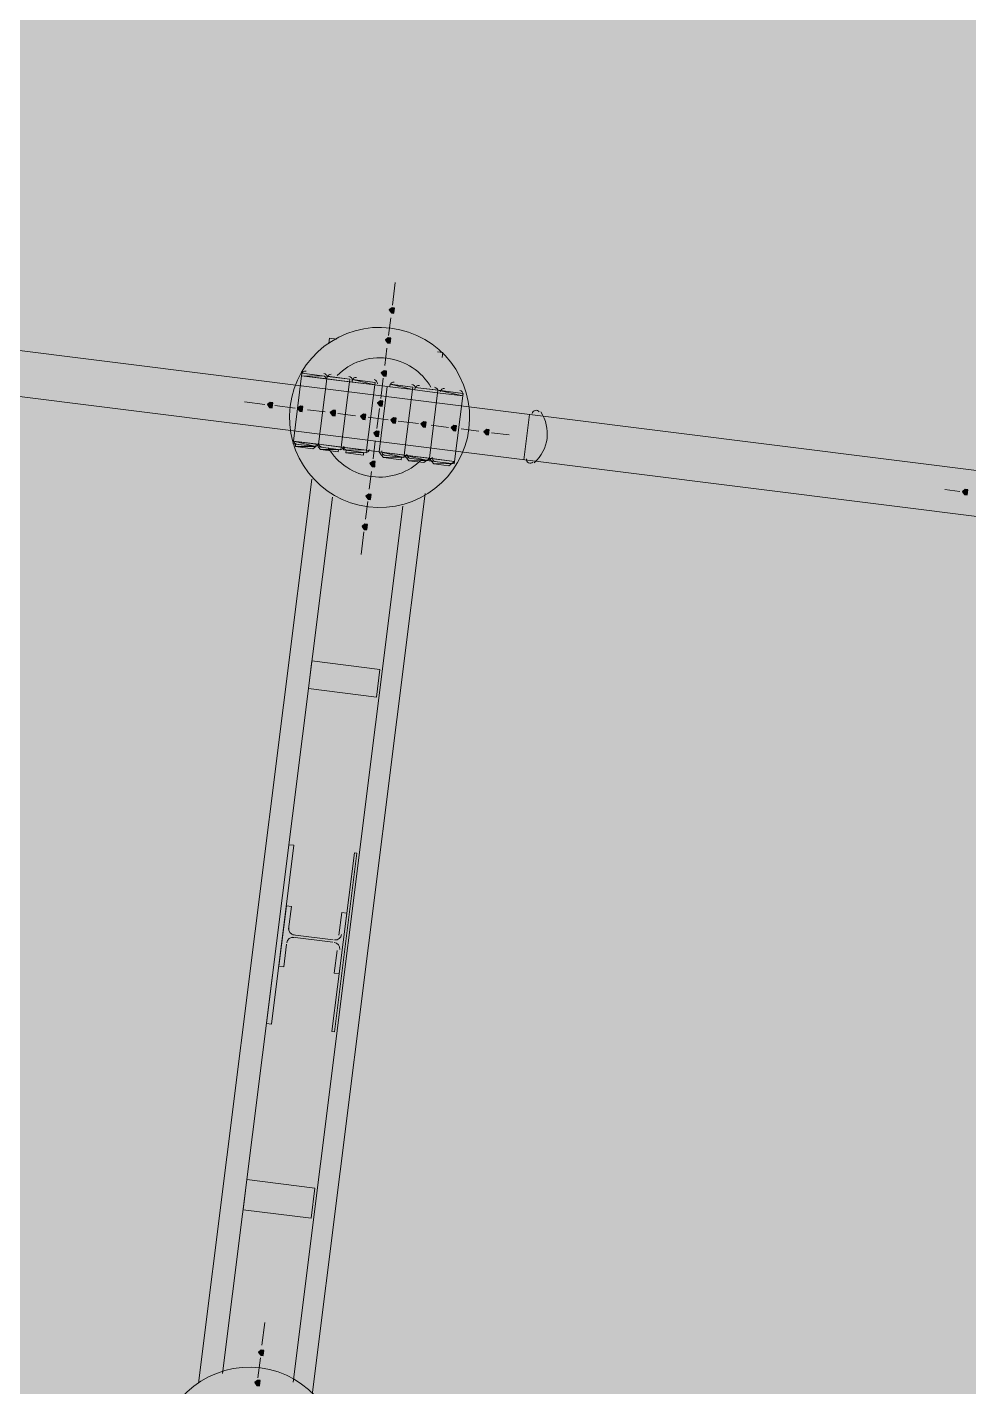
# Model space of a CAD drawing. Header units: metres. Extents: x -4 to 509425, y 7549 to 4732445.
# Drawn here: x 476057.508 to 476060.649, y 4719757.042 to 4719761.578 of the extents above; entities that cross this region are included whole.
import ezdxf

# ---------------------------------------------------------------- set-up
doc = ezdxf.new("R2010")
doc.units = ezdxf.units.M
doc.header["$LTSCALE"] = 0.01
doc.header["$MEASUREMENT"] = 0
doc.layers.get('0').update_dxf_attribs({"lineweight": 0})
doc.layers.add('_SUBESTACIÓN', color=1, linetype='Continuous')
doc.layers.add('SUBESTACION LA VID', color=253, linetype='Continuous')

# ---------------------------------------------------------------- blocks, each defined once
blk = doc.blocks.new('A$Cfff6051d')
at = {"layer": 'SUBESTACION LA VID', "transparency": 33554687}
h = blk.add_hatch(color=256, dxfattribs=at)
h.dxf.hatch_style = 2
h.paths.add_polyline_path([(476058.7323, 4719760.6324), (476058.7333, 4719760.6408), (476058.7249, 4719760.6419), (476058.7154, 4719760.6345), (476058.7228, 4719760.6251), (476058.7312, 4719760.624)])
h = blk.add_hatch(color=256, dxfattribs=at)
h.dxf.hatch_style = 2
h.paths.add_polyline_path([(476058.7196, 4719760.5316), (476058.7207, 4719760.54), (476058.7123, 4719760.5411), (476058.7028, 4719760.5337), (476058.7102, 4719760.5243), (476058.7186, 4719760.5232)])
h = blk.add_hatch(color=256, dxfattribs=at)
h.dxf.hatch_style = 2
h.paths.add_polyline_path([(476058.7059, 4719760.4224), (476058.707, 4719760.4308), (476058.6986, 4719760.4319), (476058.6891, 4719760.4245), (476058.6965, 4719760.4151), (476058.7049, 4719760.414)])
h = blk.add_hatch(color=256, dxfattribs=at)
h.dxf.hatch_style = 2
h.paths.add_polyline_path([(476058.3258, 4719760.3165), (476058.3268, 4719760.3249), (476058.3184, 4719760.3259), (476058.309, 4719760.3186), (476058.3163, 4719760.3091), (476058.3247, 4719760.3081)])
h = blk.add_hatch(color=256, dxfattribs=at)
h.dxf.hatch_style = 2
h.paths.add_polyline_path([(476058.4266, 4719760.3039), (476058.4276, 4719760.3123), (476058.4192, 4719760.3133), (476058.4098, 4719760.306), (476058.4171, 4719760.2965), (476058.4255, 4719760.2955)])
h = blk.add_hatch(color=256, dxfattribs=at)
h.dxf.hatch_style = 2
h.paths.add_polyline_path([(476058.5358, 4719760.2902), (476058.5368, 4719760.2986), (476058.5284, 4719760.2996), (476058.519, 4719760.2923), (476058.5263, 4719760.2828), (476058.5347, 4719760.2818)])
h = blk.add_hatch(color=256, dxfattribs=at)
h.dxf.hatch_style = 2
h.paths.add_polyline_path([(476058.6933, 4719760.3216), (476058.6943, 4719760.33), (476058.6859, 4719760.3311), (476058.6765, 4719760.3237), (476058.6838, 4719760.3143), (476058.6922, 4719760.3132)])
h = blk.add_hatch(color=256, dxfattribs=at)
h.dxf.hatch_style = 2
h.paths.add_polyline_path([(476058.6366, 4719760.2775), (476058.6376, 4719760.2859), (476058.6292, 4719760.287), (476058.6198, 4719760.2796), (476058.6271, 4719760.2702), (476058.6355, 4719760.2691)])
h = blk.add_hatch(color=256, dxfattribs=at)
h.dxf.hatch_style = 2
h.paths.add_polyline_path([(476058.7374, 4719760.2649), (476058.7384, 4719760.2733), (476058.73, 4719760.2743), (476058.7206, 4719760.267), (476058.7279, 4719760.2575), (476058.7363, 4719760.2565)])
h = blk.add_hatch(color=256, dxfattribs=at)
h.dxf.hatch_style = 2
h.paths.add_polyline_path([(476058.8382, 4719760.2522), (476058.8392, 4719760.2606), (476058.8308, 4719760.2617), (476058.8214, 4719760.2544), (476058.8287, 4719760.2449), (476058.8371, 4719760.2438)])
h = blk.add_hatch(color=256, dxfattribs=at)
h.dxf.hatch_style = 2
h.paths.add_polyline_path([(476058.939, 4719760.2396), (476058.94, 4719760.248), (476058.9316, 4719760.2491), (476058.9222, 4719760.2417), (476058.9295, 4719760.2323), (476058.9379, 4719760.2312)])
h = blk.add_hatch(color=256, dxfattribs=at)
h.dxf.hatch_style = 2
h.paths.add_polyline_path([(476058.6807, 4719760.2208), (476058.6817, 4719760.2292), (476058.6733, 4719760.2303), (476058.6638, 4719760.2229), (476058.6712, 4719760.2135), (476058.6796, 4719760.2124)])
h = blk.add_hatch(color=256, dxfattribs=at)
h.dxf.hatch_style = 2
h.paths.add_polyline_path([(476059.0482, 4719760.2259), (476059.0492, 4719760.2343), (476059.0408, 4719760.2354), (476059.0314, 4719760.228), (476059.0387, 4719760.2186), (476059.0471, 4719760.2175)])
h = blk.add_hatch(color=256, dxfattribs=at)
h.dxf.hatch_style = 2
h.paths.add_polyline_path([(476058.668, 4719760.12), (476058.6691, 4719760.1284), (476058.6607, 4719760.1294), (476058.6512, 4719760.1221), (476058.6586, 4719760.1126), (476058.667, 4719760.1116)])
h = blk.add_hatch(color=256, dxfattribs=at)
h.dxf.hatch_style = 2
h.paths.add_polyline_path([(476058.6543, 4719760.0108), (476058.6554, 4719760.0192), (476058.647, 4719760.0202), (476058.6375, 4719760.0129), (476058.6449, 4719760.0034), (476058.6533, 4719760.0024)])
h = blk.add_hatch(color=256, dxfattribs=at)
h.dxf.hatch_style = 2
h.paths.add_polyline_path([(476060.6442, 4719760.0258), (476060.6453, 4719760.0342), (476060.6369, 4719760.0353), (476060.6274, 4719760.0279), (476060.6348, 4719760.0185), (476060.6432, 4719760.0174)])
h = blk.add_hatch(color=256, dxfattribs=at)
h.dxf.hatch_style = 2
h.paths.add_polyline_path([(476058.6417, 4719759.91), (476058.6427, 4719759.9184), (476058.6343, 4719759.9194), (476058.6249, 4719759.9121), (476058.6322, 4719759.9026), (476058.6406, 4719759.9016)])
h = blk.add_hatch(color=256, dxfattribs=at)
h.dxf.hatch_style = 2
h.paths.add_polyline_path([(476058.2963, 4719757.1547), (476058.2973, 4719757.1631), (476058.2889, 4719757.1641), (476058.2794, 4719757.1568), (476058.2868, 4719757.1473), (476058.2952, 4719757.1463)])
h = blk.add_hatch(color=256, dxfattribs=at)
h.dxf.hatch_style = 2
h.paths.add_polyline_path([(476058.2836, 4719757.0539), (476058.2847, 4719757.0623), (476058.2763, 4719757.0633), (476058.2668, 4719757.056), (476058.2742, 4719757.0465), (476058.2826, 4719757.0455)])
at = {"layer": 'SUBESTACION LA VID', "lineweight": 15}
for p, q in [((476073.0778, 4719758.5438), (475977.8264, 4719770.4854)), ((476073.0589, 4719758.3926), (475977.8075, 4719770.3342)), ((476058.7354, 4719760.7259), (476058.726, 4719760.6503)), ((476058.7207, 4719760.6083), (476058.7133, 4719760.5495)), ((476058.7081, 4719760.5075), (476058.7007, 4719760.4487)), ((476058.4234, 4719760.4152), (476058.3961, 4719760.1968)), ((476058.4917, 4719760.4151), (476058.4329, 4719760.4225)), ((476058.5075, 4719760.4046), (476058.4801, 4719760.1862)), ((476058.4801, 4719760.1862), (476058.5075, 4719760.4046)), ((476058.5757, 4719760.4046), (476058.5169, 4719760.412)), ((476058.5831, 4719760.3952), (476058.5557, 4719760.1767)), ((476058.5557, 4719760.1767), (476058.5831, 4719760.3952)), ((476058.6597, 4719760.3941), (476058.6009, 4719760.4014)), ((476058.6397, 4719760.1662), (476058.6671, 4719760.3846)), ((476058.6954, 4719760.4067), (476058.687, 4719760.3395)), ((476058.7269, 4719760.3857), (476058.7857, 4719760.3783)), ((476058.6817, 4719760.1609), (476058.7091, 4719760.3794)), ((476058.7931, 4719760.3688), (476058.7657, 4719760.1504)), ((476058.7657, 4719760.1504), (476058.7931, 4719760.3688)), ((476058.8109, 4719760.3751), (476058.8613, 4719760.3688)), ((476058.8771, 4719760.3583), (476058.8497, 4719760.1399)), ((476058.8497, 4719760.1399), (476058.8771, 4719760.3583)), ((476058.8949, 4719760.3646), (476058.9453, 4719760.3583)), ((476058.9611, 4719760.3478), (476058.9337, 4719760.1294)), ((476058.3006, 4719760.3196), (476058.2333, 4719760.3281)), ((476058.4014, 4719760.307), (476058.3342, 4719760.3154)), ((476058.5022, 4719760.2944), (476058.4434, 4719760.3017)), ((476058.6828, 4719760.3059), (476058.6744, 4719760.2387)), ((476058.603, 4719760.2817), (476058.5442, 4719760.2891)), ((476058.7122, 4719760.268), (476058.645, 4719760.2765)), ((476058.813, 4719760.2554), (476058.7458, 4719760.2638)), ((476058.9138, 4719760.2428), (476058.855, 4719760.2501)), ((476059.1647, 4719760.1345), (476059.1837, 4719760.2857)), ((476059.0146, 4719760.2301), (476058.9558, 4719760.2375)), ((476059.1154, 4719760.2175), (476059.0566, 4719760.2249)), ((476058.4024, 4719760.1789), (476058.4612, 4719760.1715)), ((476058.4864, 4719760.1684), (476058.5452, 4719760.161)), ((476058.5704, 4719760.1578), (476058.6292, 4719760.1505)), ((476058.6691, 4719760.1967), (476058.6617, 4719760.1378)), ((476058.7552, 4719760.1347), (476058.6964, 4719760.142)), ((476058.8308, 4719760.1252), (476058.7804, 4719760.1315)), ((476058.9148, 4719760.1147), (476058.8644, 4719760.121)), ((476058.4569, 4719760.0697), (476058.0788, 4719757.0539)), ((476058.6564, 4719760.0958), (476058.6491, 4719760.037)), ((476058.8349, 4719760.0223), (476058.4569, 4719757.0066)), ((476060.619, 4719760.029), (476060.5686, 4719760.0353)), ((476058.1597, 4719757.0865), (476058.5262, 4719760.0098)), ((476058.3949, 4719757.057), (476058.7614, 4719759.9803)), ((476058.6438, 4719759.995), (476058.6364, 4719759.9362)), ((476058.6312, 4719759.8942), (476058.6217, 4719759.8186)), ((476058.3934, 4719758.5418), (476058.5278, 4719758.525)), ((476058.5288, 4719758.5334), (476058.3944, 4719758.5502)), ((476058.3005, 4719757.2565), (476058.291, 4719757.1809)), ((476058.2857, 4719757.1389), (476058.2773, 4719757.0717))]:
    blk.add_line(p, q, dxfattribs=at)
at = {"layer": 'SUBESTACION LA VID', "lineweight": 0}
for p, q in [((476058.4245, 4719760.4236), (476058.5001, 4719760.4141)), ((476058.4245, 4719760.4236), (476058.5001, 4719760.4141)), ((476058.4245, 4719760.4236), (476058.5001, 4719760.4141)), ((476058.4245, 4719760.4236), (476058.5001, 4719760.4141)), ((476058.4245, 4719760.4236), (476058.5001, 4719760.4141)), ((476058.4329, 4719760.4225), (476058.5001, 4719760.4141)), ((476058.4329, 4719760.4225), (476058.5001, 4719760.4141)), ((476058.4329, 4719760.4225), (476058.4917, 4719760.4151)), ((476058.5075, 4719760.4046), (476058.5831, 4719760.3952)), ((476058.5085, 4719760.413), (476058.5841, 4719760.4036)), ((476058.5085, 4719760.413), (476058.5841, 4719760.4036)), ((476058.5085, 4719760.413), (476058.5841, 4719760.4036)), ((476058.5085, 4719760.413), (476058.5841, 4719760.4036)), ((476058.5169, 4719760.412), (476058.5841, 4719760.4036)), ((476058.5169, 4719760.412), (476058.5757, 4719760.4046)), ((476058.5169, 4719760.412), (476058.5757, 4719760.4046)), ((476058.5831, 4719760.3952), (476058.6671, 4719760.3846)), ((476058.5915, 4719760.3941), (476058.6671, 4719760.3846)), ((476058.5915, 4719760.3941), (476058.6671, 4719760.3846)), ((476058.5925, 4719760.4025), (476058.6671, 4719760.3846)), ((476058.5925, 4719760.4025), (476058.6681, 4719760.393)), ((476058.5925, 4719760.4025), (476058.6681, 4719760.393)), ((476058.5925, 4719760.4025), (476058.6681, 4719760.393)), ((476058.5925, 4719760.4025), (476058.6681, 4719760.393)), ((476058.5925, 4719760.4025), (476058.6597, 4719760.3941)), ((476058.5925, 4719760.4025), (476058.6597, 4719760.3941)), ((476058.6009, 4719760.4014), (476058.6597, 4719760.3941)), ((476058.6009, 4719760.4014), (476058.6597, 4719760.3941)), ((476058.7185, 4719760.3867), (476058.7931, 4719760.3688)), ((476058.7185, 4719760.3867), (476058.7941, 4719760.3772)), ((476058.7185, 4719760.3867), (476058.7941, 4719760.3772)), ((476058.7185, 4719760.3867), (476058.7941, 4719760.3772)), ((476058.7185, 4719760.3867), (476058.7857, 4719760.3783)), ((476058.7185, 4719760.3867), (476058.7857, 4719760.3783)), ((476058.7269, 4719760.3857), (476058.7857, 4719760.3783)), ((476058.7269, 4719760.3857), (476058.7857, 4719760.3783)), ((476058.7175, 4719760.3783), (476058.7931, 4719760.3688)), ((476058.7931, 4719760.3688), (476058.8771, 4719760.3583)), ((476058.8015, 4719760.3678), (476058.8771, 4719760.3583)), ((476058.8025, 4719760.3762), (476058.8781, 4719760.3667)), ((476058.8025, 4719760.3762), (476058.8781, 4719760.3667)), ((476058.8025, 4719760.3762), (476058.8781, 4719760.3667)), ((476058.8025, 4719760.3762), (476058.8697, 4719760.3677)), ((476058.8025, 4719760.3762), (476058.8697, 4719760.3677)), ((476058.8025, 4719760.3762), (476058.8697, 4719760.3677)), ((476058.8109, 4719760.3751), (476058.8697, 4719760.3677)), ((476058.8109, 4719760.3751), (476058.8697, 4719760.3677)), ((476058.8771, 4719760.3583), (476058.9611, 4719760.3478)), ((476058.8771, 4719760.3583), (476058.9611, 4719760.3478)), ((476058.8865, 4719760.3656), (476058.9621, 4719760.3562)), ((476058.8865, 4719760.3656), (476058.9621, 4719760.3562)), ((476058.8865, 4719760.3656), (476058.9537, 4719760.3572)), ((476058.8865, 4719760.3656), (476058.9537, 4719760.3572)), ((476058.8949, 4719760.3646), (476058.9537, 4719760.3572)), ((476058.8949, 4719760.3646), (476058.9537, 4719760.3572)), ((476058.4706, 4719760.1789), (476058.395, 4719760.1883)), ((476058.4706, 4719760.1789), (476058.395, 4719760.1883)), ((476058.4717, 4719760.1873), (476058.3961, 4719760.1968)), ((476058.4706, 4719760.1789), (476058.4024, 4719760.1789)), ((476058.4706, 4719760.1789), (476058.4034, 4719760.1873)), ((476058.5462, 4719760.1694), (476058.479, 4719760.1778)), ((476058.5546, 4719760.1683), (476058.479, 4719760.1778)), ((476058.5546, 4719760.1683), (476058.479, 4719760.1778)), ((476058.5546, 4719760.1683), (476058.479, 4719760.1778)), ((476058.5546, 4719760.1683), (476058.479, 4719760.1778)), ((476058.5546, 4719760.1683), (476058.479, 4719760.1778)), ((476058.5546, 4719760.1683), (476058.479, 4719760.1778)), ((476058.5557, 4719760.1767), (476058.4801, 4719760.1862)), ((476058.5557, 4719760.1767), (476058.4801, 4719760.1862)), ((476058.5557, 4719760.1767), (476058.4801, 4719760.1862)), ((476058.5462, 4719760.1694), (476058.4864, 4719760.1684)), ((476058.5452, 4719760.161), (476058.4864, 4719760.1684)), ((476058.6302, 4719760.1589), (476058.563, 4719760.1673)), ((476058.6386, 4719760.1578), (476058.563, 4719760.1673)), ((476058.6386, 4719760.1578), (476058.563, 4719760.1673)), ((476058.6386, 4719760.1578), (476058.563, 4719760.1673)), ((476058.6386, 4719760.1578), (476058.563, 4719760.1673)), ((476058.6386, 4719760.1578), (476058.563, 4719760.1673)), ((476058.6386, 4719760.1578), (476058.563, 4719760.1673)), ((476058.6397, 4719760.1662), (476058.563, 4719760.1673)), ((476058.7646, 4719760.142), (476058.6901, 4719760.1599)), ((476058.7646, 4719760.142), (476058.689, 4719760.1515)), ((476058.7646, 4719760.142), (476058.689, 4719760.1515)), ((476058.7552, 4719760.1347), (476058.6964, 4719760.142)), ((476058.8486, 4719760.1315), (476058.7657, 4719760.1504)), ((476058.8402, 4719760.1325), (476058.773, 4719760.141)), ((476058.8402, 4719760.1325), (476058.773, 4719760.141)), ((476058.8486, 4719760.1315), (476058.773, 4719760.141)), ((476058.8486, 4719760.1315), (476058.773, 4719760.141)), ((476058.8486, 4719760.1315), (476058.773, 4719760.141)), ((476058.8402, 4719760.1325), (476058.7804, 4719760.1315)), ((476058.9326, 4719760.1209), (476058.8486, 4719760.1315)), ((476058.9337, 4719760.1294), (476058.8497, 4719760.1399)), ((476058.9242, 4719760.122), (476058.857, 4719760.1304)), ((476058.9242, 4719760.122), (476058.857, 4719760.1304)), ((476058.9242, 4719760.122), (476058.857, 4719760.1304)), ((476058.9242, 4719760.122), (476058.857, 4719760.1304)), ((476058.9326, 4719760.1209), (476058.857, 4719760.1304)), ((476058.9326, 4719760.1209), (476058.857, 4719760.1304)), ((476058.9326, 4719760.1209), (476058.857, 4719760.1304)), ((476058.9242, 4719760.122), (476058.8644, 4719760.121))]:
    blk.add_line(p, q, dxfattribs=at)
at = {"layer": 'SUBESTACION LA VID', "lineweight": 15}
for points in [[(476073.0589, 4719758.3926), (476073.0778, 4719758.5438), (475977.8264, 4719770.4854), (475977.8075, 4719770.3342), (476073.0589, 4719758.3926)], [(476058.5411, 4719760.5369), (476058.5159, 4719760.5401), (476058.5138, 4719760.5233)], [(476058.8771, 4719760.4948), (476058.8939, 4719760.4927), (476058.8918, 4719760.4759)], [(476058.5337, 4719760.4099), (476058.5169, 4719760.412), (476058.5085, 4719760.413), (476058.5075, 4719760.4046), (476058.5001, 4719760.4141), (476058.4917, 4719760.4151), (476058.4329, 4719760.4225), (476058.4245, 4719760.4236), (476058.4234, 4719760.4152), (476058.3961, 4719760.1968), (476058.395, 4719760.1883), (476058.4034, 4719760.1873), (476058.4024, 4719760.1789), (476058.4612, 4719760.1715), (476058.4706, 4719760.1789), (476058.4717, 4719760.1873), (476058.4801, 4719760.1862), (476058.479, 4719760.1778), (476058.4864, 4719760.1684), (476058.5452, 4719760.161), (476058.5462, 4719760.1694), (476058.5546, 4719760.1683), (476058.5557, 4719760.1767), (476058.5641, 4719760.1757), (476058.563, 4719760.1673), (476058.5714, 4719760.1662), (476058.5704, 4719760.1578), (476058.6292, 4719760.1505), (476058.6302, 4719760.1589), (476058.6386, 4719760.1578), (476058.6397, 4719760.1662), (476058.6817, 4719760.1609), (476058.689, 4719760.1515), (476058.6964, 4719760.142), (476058.7552, 4719760.1347), (476058.7562, 4719760.1431), (476058.7646, 4719760.142), (476058.7657, 4719760.1504), (476058.773, 4719760.141), (476058.7804, 4719760.1315), (476058.8308, 4719760.1252), (476058.8402, 4719760.1325), (476058.8486, 4719760.1315), (476058.8497, 4719760.1399), (476058.857, 4719760.1304), (476058.8644, 4719760.121), (476058.9148, 4719760.1147), (476058.9242, 4719760.122), (476058.9326, 4719760.1209), (476058.9337, 4719760.1294), (476058.9611, 4719760.3478), (476058.9621, 4719760.3562), (476058.9537, 4719760.3572), (476058.9453, 4719760.3583), (476058.8949, 4719760.3646), (476058.8865, 4719760.3656), (476058.8781, 4719760.3667), (476058.8771, 4719760.3583), (476058.8781, 4719760.3667), (476058.8697, 4719760.3677), (476058.8613, 4719760.3688), (476058.8109, 4719760.3751), (476058.8025, 4719760.3762), (476058.8015, 4719760.3678), (476058.7931, 4719760.3688), (476058.7941, 4719760.3772), (476058.7857, 4719760.3783), (476058.7269, 4719760.3857), (476058.7185, 4719760.3867), (476058.7175, 4719760.3783), (476058.7091, 4719760.3794), (476058.6671, 4719760.3846), (476058.6681, 4719760.393), (476058.6597, 4719760.3941), (476058.6009, 4719760.4014), (476058.5925, 4719760.4025), (476058.5915, 4719760.3941), (476058.5831, 4719760.3952), (476058.5841, 4719760.4036), (476058.5757, 4719760.4046), (476058.5337, 4719760.4099)], [(476058.4462, 4719759.3714), (476058.4578, 4719759.4638), (476058.6846, 4719759.4353), (476058.673, 4719759.3429), (476058.4462, 4719759.3714)], [(476058.3229, 4719758.252), (476058.3977, 4719758.8484), (476058.3809, 4719758.8505), (476058.3061, 4719758.2541), (476058.3229, 4719758.252)], [(476058.5245, 4719758.2267), (476058.5993, 4719758.8232), (476058.6077, 4719758.8221), (476058.5329, 4719758.2257), (476058.5245, 4719758.2267)], [(476058.3724, 4719758.6468), (476058.3471, 4719758.4452), (476058.3639, 4719758.4431), (476058.3734, 4719758.5187)], [(476058.3797, 4719758.5691), (476058.3892, 4719758.6447), (476058.3724, 4719758.6468)], [(476058.5414, 4719758.4977), (476058.5319, 4719758.4221), (476058.5487, 4719758.4199), (476058.574, 4719758.6216), (476058.5572, 4719758.6237), (476058.5477, 4719758.5481)], [(476058.2282, 4719757.6325), (476058.2408, 4719757.7333), (476058.4676, 4719757.7049), (476058.455, 4719757.6041), (476058.2282, 4719757.6325)]]:
    blk.add_lwpolyline(points, dxfattribs=at)
at = {"layer": 'SUBESTACION LA VID'}
for points in [[(476058.7323, 4719760.6324), (476058.7333, 4719760.6408), (476058.7249, 4719760.6419), (476058.7154, 4719760.6345), (476058.7228, 4719760.6251), (476058.7312, 4719760.624)], [(476058.7196, 4719760.5316), (476058.7207, 4719760.54), (476058.7123, 4719760.5411), (476058.7028, 4719760.5337), (476058.7102, 4719760.5243), (476058.7186, 4719760.5232)], [(476058.7059, 4719760.4224), (476058.707, 4719760.4308), (476058.6986, 4719760.4319), (476058.6891, 4719760.4245), (476058.6965, 4719760.4151), (476058.7049, 4719760.414)], [(476058.3258, 4719760.3165), (476058.3268, 4719760.3249), (476058.3184, 4719760.3259), (476058.309, 4719760.3186), (476058.3163, 4719760.3091), (476058.3247, 4719760.3081)], [(476058.4266, 4719760.3039), (476058.4276, 4719760.3123), (476058.4192, 4719760.3133), (476058.4098, 4719760.306), (476058.4171, 4719760.2965), (476058.4255, 4719760.2955)], [(476058.5358, 4719760.2902), (476058.5368, 4719760.2986), (476058.5284, 4719760.2996), (476058.519, 4719760.2923), (476058.5263, 4719760.2828), (476058.5347, 4719760.2818)], [(476058.6933, 4719760.3216), (476058.6943, 4719760.33), (476058.6859, 4719760.3311), (476058.6765, 4719760.3237), (476058.6838, 4719760.3143), (476058.6922, 4719760.3132)], [(476058.6366, 4719760.2775), (476058.6376, 4719760.2859), (476058.6292, 4719760.287), (476058.6198, 4719760.2796), (476058.6271, 4719760.2702), (476058.6355, 4719760.2691)], [(476058.7374, 4719760.2649), (476058.7384, 4719760.2733), (476058.73, 4719760.2743), (476058.7206, 4719760.267), (476058.7279, 4719760.2575), (476058.7363, 4719760.2565)], [(476058.8382, 4719760.2522), (476058.8392, 4719760.2606), (476058.8308, 4719760.2617), (476058.8214, 4719760.2544), (476058.8287, 4719760.2449), (476058.8371, 4719760.2438)], [(476058.939, 4719760.2396), (476058.94, 4719760.248), (476058.9316, 4719760.2491), (476058.9222, 4719760.2417), (476058.9295, 4719760.2323), (476058.9379, 4719760.2312)], [(476058.6807, 4719760.2208), (476058.6817, 4719760.2292), (476058.6733, 4719760.2303), (476058.6638, 4719760.2229), (476058.6712, 4719760.2135), (476058.6796, 4719760.2124)], [(476059.0482, 4719760.2259), (476059.0492, 4719760.2343), (476059.0408, 4719760.2354), (476059.0314, 4719760.228), (476059.0387, 4719760.2186), (476059.0471, 4719760.2175)], [(476058.668, 4719760.12), (476058.6691, 4719760.1284), (476058.6607, 4719760.1294), (476058.6512, 4719760.1221), (476058.6586, 4719760.1126), (476058.667, 4719760.1116)], [(476058.6543, 4719760.0108), (476058.6554, 4719760.0192), (476058.647, 4719760.0202), (476058.6375, 4719760.0129), (476058.6449, 4719760.0034), (476058.6533, 4719760.0024)], [(476060.6442, 4719760.0258), (476060.6453, 4719760.0342), (476060.6369, 4719760.0353), (476060.6274, 4719760.0279), (476060.6348, 4719760.0185), (476060.6432, 4719760.0174)], [(476058.6417, 4719759.91), (476058.6427, 4719759.9184), (476058.6343, 4719759.9194), (476058.6249, 4719759.9121), (476058.6322, 4719759.9026), (476058.6406, 4719759.9016)], [(476058.2963, 4719757.1547), (476058.2973, 4719757.1631), (476058.2889, 4719757.1641), (476058.2794, 4719757.1568), (476058.2868, 4719757.1473), (476058.2952, 4719757.1463)], [(476058.2836, 4719757.0539), (476058.2847, 4719757.0623), (476058.2763, 4719757.0633), (476058.2668, 4719757.056), (476058.2742, 4719757.0465), (476058.2826, 4719757.0455)]]:
    blk.add_lwpolyline(points, close=True, dxfattribs=at)
at = {"layer": 'SUBESTACION LA VID', "lineweight": 0}
for points in [[(476058.7323, 4719760.6324), (476058.7333, 4719760.6408), (476058.7249, 4719760.6419), (476058.7154, 4719760.6345), (476058.7228, 4719760.6251), (476058.7312, 4719760.624)], [(476058.7196, 4719760.5316), (476058.7207, 4719760.54), (476058.7123, 4719760.5411), (476058.7028, 4719760.5337), (476058.7102, 4719760.5243), (476058.7186, 4719760.5232)], [(476058.7059, 4719760.4224), (476058.707, 4719760.4308), (476058.6986, 4719760.4319), (476058.6891, 4719760.4245), (476058.6965, 4719760.4151), (476058.7049, 4719760.414)], [(476058.3258, 4719760.3165), (476058.3268, 4719760.3249), (476058.3184, 4719760.3259), (476058.309, 4719760.3186), (476058.3163, 4719760.3091), (476058.3247, 4719760.3081)], [(476058.4266, 4719760.3039), (476058.4276, 4719760.3123), (476058.4192, 4719760.3133), (476058.4098, 4719760.306), (476058.4171, 4719760.2965), (476058.4255, 4719760.2955)], [(476058.5358, 4719760.2902), (476058.5368, 4719760.2986), (476058.5284, 4719760.2996), (476058.519, 4719760.2923), (476058.5263, 4719760.2828), (476058.5347, 4719760.2818)], [(476058.6933, 4719760.3216), (476058.6943, 4719760.33), (476058.6859, 4719760.3311), (476058.6765, 4719760.3237), (476058.6838, 4719760.3143), (476058.6922, 4719760.3132)], [(476058.6366, 4719760.2775), (476058.6376, 4719760.2859), (476058.6292, 4719760.287), (476058.6198, 4719760.2796), (476058.6271, 4719760.2702), (476058.6355, 4719760.2691)], [(476058.7374, 4719760.2649), (476058.7384, 4719760.2733), (476058.73, 4719760.2743), (476058.7206, 4719760.267), (476058.7279, 4719760.2575), (476058.7363, 4719760.2565)], [(476058.8382, 4719760.2522), (476058.8392, 4719760.2606), (476058.8308, 4719760.2617), (476058.8214, 4719760.2544), (476058.8287, 4719760.2449), (476058.8371, 4719760.2438)], [(476058.939, 4719760.2396), (476058.94, 4719760.248), (476058.9316, 4719760.2491), (476058.9222, 4719760.2417), (476058.9295, 4719760.2323), (476058.9379, 4719760.2312)], [(476058.6807, 4719760.2208), (476058.6817, 4719760.2292), (476058.6733, 4719760.2303), (476058.6638, 4719760.2229), (476058.6712, 4719760.2135), (476058.6796, 4719760.2124)], [(476059.0482, 4719760.2259), (476059.0492, 4719760.2343), (476059.0408, 4719760.2354), (476059.0314, 4719760.228), (476059.0387, 4719760.2186), (476059.0471, 4719760.2175)], [(476058.668, 4719760.12), (476058.6691, 4719760.1284), (476058.6607, 4719760.1294), (476058.6512, 4719760.1221), (476058.6586, 4719760.1126), (476058.667, 4719760.1116)], [(476058.6543, 4719760.0108), (476058.6554, 4719760.0192), (476058.647, 4719760.0202), (476058.6375, 4719760.0129), (476058.6449, 4719760.0034), (476058.6533, 4719760.0024)], [(476060.6442, 4719760.0258), (476060.6453, 4719760.0342), (476060.6369, 4719760.0353), (476060.6274, 4719760.0279), (476060.6348, 4719760.0185), (476060.6432, 4719760.0174)], [(476058.6417, 4719759.91), (476058.6427, 4719759.9184), (476058.6343, 4719759.9194), (476058.6249, 4719759.9121), (476058.6322, 4719759.9026), (476058.6406, 4719759.9016)], [(476058.2963, 4719757.1547), (476058.2973, 4719757.1631), (476058.2889, 4719757.1641), (476058.2794, 4719757.1568), (476058.2868, 4719757.1473), (476058.2952, 4719757.1463)], [(476058.2836, 4719757.0539), (476058.2847, 4719757.0623), (476058.2763, 4719757.0633), (476058.2668, 4719757.056), (476058.2742, 4719757.0465), (476058.2826, 4719757.0455)]]:
    blk.add_lwpolyline(points, close=True, dxfattribs=at)
for points in [[(476058.6671, 4719760.3846), (476058.4234, 4719760.4152), (476058.5831, 4719760.3952)], [(476058.5831, 4719760.3952), (476058.5075, 4719760.4046), (476058.4234, 4719760.4152)], [(476058.4234, 4719760.4152), (476058.5075, 4719760.4046), (476058.5831, 4719760.3952), (476058.5075, 4719760.4046)], [(476058.4991, 4719760.4057), (476058.4234, 4719760.4152), (476058.5001, 4719760.4141)], [(476058.5169, 4719760.412), (476058.5757, 4719760.4046), (476058.5169, 4719760.412)], [(476058.8771, 4719760.3583), (476058.7931, 4719760.3688), (476058.7091, 4719760.3794), (476058.7931, 4719760.3688)], [(476058.7091, 4719760.3794), (476058.7931, 4719760.3688), (476058.8771, 4719760.3583)], [(476058.8771, 4719760.3583), (476058.9611, 4719760.3478), (476058.8781, 4719760.3667)], [(476058.8865, 4719760.3656), (476058.9537, 4719760.3572), (476058.8865, 4719760.3656)], [(476058.395, 4719760.1883), (476058.4706, 4719760.1789), (476058.3961, 4719760.1968)], [(476058.4706, 4719760.1789), (476058.395, 4719760.1883), (476058.4706, 4719760.1789)], [(476058.3961, 4719760.1968), (476058.4801, 4719760.1862), (476058.6397, 4719760.1662)], [(476058.4612, 4719760.1715), (476058.4024, 4719760.1789), (476058.4612, 4719760.1715)], [(476058.5641, 4719760.1757), (476058.6397, 4719760.1662), (476058.5557, 4719760.1767)], [(476058.5704, 4719760.1578), (476058.6302, 4719760.1589), (476058.5714, 4719760.1662)], [(476058.6817, 4719760.1609), (476058.7657, 4719760.1504), (476058.8497, 4719760.1399)], [(476058.9337, 4719760.1294), (476058.6817, 4719760.1609), (476058.7657, 4719760.1504)], [(476058.6964, 4719760.142), (476058.7562, 4719760.1431), (476058.689, 4719760.1515)], [(476058.7646, 4719760.142), (476058.689, 4719760.1515), (476058.7646, 4719760.142)], [(476058.8497, 4719760.1399), (476058.7657, 4719760.1504), (476058.8497, 4719760.1399), (476058.9337, 4719760.1294)], [(476058.7657, 4719760.1504), (476058.9337, 4719760.1294), (476058.8497, 4719760.1399)], [(476058.8402, 4719760.1325), (476058.773, 4719760.141), (476058.8486, 4719760.1315)]]:
    blk.add_lwpolyline(points, dxfattribs=at)
at = {"layer": 'SUBESTACION LA VID'}
for points in [[(475976.8769, 4719766.927), (475976.8769, 4719766.927), (475976.8959, 4719767.0782), (475976.8959, 4719767.0782), (475976.8959, 4719767.0782), (476072.6239, 4719754.9233), (476072.6239, 4719754.9233), (476072.6239, 4719754.9233), (475976.8769, 4719766.927), (475976.8769, 4719766.927)], [(475976.8959, 4719767.0782), (475976.8959, 4719767.0782), (476072.6239, 4719754.9233), (476072.6239, 4719754.9233), (476072.6239, 4719754.9233), (476072.6429, 4719755.0745), (476072.6429, 4719755.0745), (476072.6429, 4719755.0745), (475976.8959, 4719767.0782), (475976.8959, 4719767.0782)]]:
    blk.add_open_spline(points, degree=3, knots=[0, 0, 0, 0, 1, 1, 1, 2, 2, 2, 3, 3, 3, 3], dxfattribs=at)
at = {"layer": 'SUBESTACION LA VID', "lineweight": 0}
for points in [[(475976.8769, 4719766.927), (475976.8769, 4719766.927), (475976.8959, 4719767.0782), (475976.8959, 4719767.0782), (475976.8959, 4719767.0782), (476072.6239, 4719754.9233), (476072.6239, 4719754.9233), (476072.6239, 4719754.9233), (475976.8769, 4719766.927), (475976.8769, 4719766.927)], [(475976.8959, 4719767.0782), (475976.8959, 4719767.0782), (476072.6239, 4719754.9233), (476072.6239, 4719754.9233), (476072.6239, 4719754.9233), (476072.6429, 4719755.0745), (476072.6429, 4719755.0745), (476072.6429, 4719755.0745), (475976.8959, 4719767.0782), (475976.8959, 4719767.0782)]]:
    blk.add_open_spline(points, degree=3, knots=[0, 0, 0, 0, 1, 1, 1, 2, 2, 2, 3, 3, 3, 3], dxfattribs=at)
at = {"layer": 'SUBESTACION LA VID', "lineweight": 15}
for points, knots in [([(476058.3851, 4719760.3133), (476058.3644, 4719760.1486), (476058.4812, 4719759.9984), (476058.6459, 4719759.9777), (476058.8106, 4719759.9571), (476058.9609, 4719760.0738), (476058.9815, 4719760.2385), (476059.0022, 4719760.4032), (476058.8854, 4719760.5535), (476058.7207, 4719760.5741), (476058.556, 4719760.5948), (476058.4057, 4719760.478), (476058.3851, 4719760.3133)], [0, 0, 0, 0, 1, 1, 1, 2, 2, 2, 3, 3, 3, 4, 4, 4, 4]), ([(476058.8547, 4719760.377), (476058.8233, 4719760.4301), (476058.7692, 4719760.4657), (476058.708, 4719760.4733), (476058.6469, 4719760.481), (476058.5856, 4719760.4599), (476058.5422, 4719760.4162)], [0, 0, 0, 0, 1, 1, 1, 2, 2, 2, 2]), ([(476059.2158, 4719760.2943), (476059.2128, 4719760.2987), (476059.2074, 4719760.3009), (476059.2023, 4719760.2996), (476059.1971, 4719760.2984), (476059.1933, 4719760.2941), (476059.1926, 4719760.2889)], [0, 0, 0, 0, 1, 1, 1, 2, 2, 2, 2]), ([(476058.5123, 4719760.1743), (476058.5437, 4719760.1215), (476058.5976, 4719760.0862), (476058.6585, 4719760.0785), (476058.7195, 4719760.0709), (476058.7805, 4719760.0918), (476058.8239, 4719760.1352)], [0, 0, 0, 0, 1, 1, 1, 2, 2, 2, 2]), ([(476059.1736, 4719760.1377), (476059.173, 4719760.1324), (476059.1757, 4719760.1273), (476059.1804, 4719760.1248), (476059.1851, 4719760.1224), (476059.1908, 4719760.1231), (476059.1947, 4719760.1266)], [0, 0, 0, 0, 1, 1, 1, 2, 2, 2, 2]), ([(476057.9501, 4719756.844), (476057.9295, 4719756.6793), (476058.0463, 4719756.529), (476058.211, 4719756.5084), (476058.3757, 4719756.4877), (476058.5259, 4719756.6045), (476058.5466, 4719756.7692), (476058.5672, 4719756.9339), (476058.4504, 4719757.0842), (476058.2857, 4719757.1048), (476058.121, 4719757.1255), (476057.9708, 4719757.0087), (476057.9501, 4719756.844)], [0, 0, 0, 0, 1, 1, 1, 2, 2, 2, 3, 3, 3, 4, 4, 4, 4])]:
    blk.add_open_spline(points, degree=3, knots=knots, dxfattribs=at)
for points in [[(476058.4382, 4719760.4304), (476058.4312, 4719760.4313), (476058.4248, 4719760.4263), (476058.424, 4719760.4194)], [(476058.508, 4719760.4088), (476058.5089, 4719760.4158), (476058.5039, 4719760.4221), (476058.497, 4719760.423)], [(476058.5222, 4719760.4199), (476058.5152, 4719760.4207), (476058.5089, 4719760.4158), (476058.508, 4719760.4088)], [(476058.592, 4719760.3983), (476058.5929, 4719760.4053), (476058.5879, 4719760.4116), (476058.581, 4719760.4125)], [(476058.6062, 4719760.4093), (476058.5992, 4719760.4102), (476058.5929, 4719760.4053), (476058.592, 4719760.3983)], [(476058.676, 4719760.3878), (476058.6769, 4719760.3947), (476058.6719, 4719760.4011), (476058.665, 4719760.402)], [(476058.7322, 4719760.3935), (476058.7252, 4719760.3944), (476058.7189, 4719760.3895), (476058.718, 4719760.3825)], [(476058.802, 4719760.372), (476058.8029, 4719760.3789), (476058.7979, 4719760.3853), (476058.791, 4719760.3862)], [(476058.8162, 4719760.383), (476058.8092, 4719760.3839), (476058.8029, 4719760.3789), (476058.802, 4719760.372)], [(476058.8776, 4719760.3625), (476058.8785, 4719760.3694), (476058.8735, 4719760.3758), (476058.8666, 4719760.3767)], [(476058.9002, 4719760.3725), (476058.8932, 4719760.3733), (476058.8869, 4719760.3684), (476058.886, 4719760.3614)], [(476058.9616, 4719760.352), (476058.9625, 4719760.3589), (476058.9575, 4719760.3653), (476058.9506, 4719760.3661)], [(476059.1996, 4719760.1248), (476059.2479, 4719760.1683), (476059.257, 4719760.2408), (476059.2209, 4719760.295)], [(476058.3966, 4719760.201), (476058.3957, 4719760.194), (476058.4007, 4719760.1876), (476058.4076, 4719760.1868)], [(476058.4664, 4719760.1794), (476058.4734, 4719760.1785), (476058.4797, 4719760.1835), (476058.4806, 4719760.1904)], [(476058.4806, 4719760.1904), (476058.4797, 4719760.1835), (476058.4847, 4719760.1771), (476058.4916, 4719760.1762)], [(476058.5504, 4719760.1689), (476058.5574, 4719760.168), (476058.5637, 4719760.1729), (476058.5646, 4719760.1799)], [(476058.5646, 4719760.1799), (476058.5637, 4719760.1729), (476058.5687, 4719760.1666), (476058.5756, 4719760.1657)], [(476058.6344, 4719760.1583), (476058.6414, 4719760.1575), (476058.6477, 4719760.1624), (476058.6486, 4719760.1694)], [(476058.6906, 4719760.1641), (476058.6897, 4719760.1571), (476058.6947, 4719760.1508), (476058.7016, 4719760.1499)], [(476058.7604, 4719760.1425), (476058.7674, 4719760.1417), (476058.7737, 4719760.1466), (476058.7746, 4719760.1536)], [(476058.7746, 4719760.1536), (476058.7737, 4719760.1466), (476058.7787, 4719760.1403), (476058.7856, 4719760.1394)], [(476058.836, 4719760.1331), (476058.843, 4719760.1322), (476058.8493, 4719760.1371), (476058.8502, 4719760.1441)], [(476058.8586, 4719760.143), (476058.8577, 4719760.1361), (476058.8627, 4719760.1297), (476058.8696, 4719760.1288)], [(476058.92, 4719760.1225), (476058.927, 4719760.1217), (476058.9333, 4719760.1266), (476058.9342, 4719760.1336)], [(476058.3802, 4719758.5733), (476058.3788, 4719758.5617), (476058.387, 4719758.5511), (476058.3986, 4719758.5497)], [(476058.3976, 4719758.5413), (476058.386, 4719758.5427), (476058.3754, 4719758.5345), (476058.3739, 4719758.5229)], [(476058.5503, 4719758.5008), (476058.5518, 4719758.5124), (476058.5436, 4719758.523), (476058.532, 4719758.5244)], [(476058.533, 4719758.5328), (476058.5446, 4719758.5314), (476058.5552, 4719758.5396), (476058.5567, 4719758.5512)]]:
    blk.add_open_spline(points, degree=3, dxfattribs=at)

msp = doc.modelspace()

# ---------------------------------------------------------------- hatches: boundary and pattern name
at = {"layer": '_SUBESTACIÓN', "transparency": 33554559}
h = msp.add_hatch(color=1, dxfattribs=at)
h.dxf.hatch_style = 1
h.paths.add_polyline_path([(475968.6399, 4719805.825), (476089.9386, 4719790.615), (476078.1686, 4719696.74), (475956.8686, 4719711.9502)])

# ---------------------------------------------------------------- block references
at = {"linetype": 'Continuous'}
msp.add_blockref('A$Cfff6051d', (0, 0), dxfattribs=at)

doc.saveas('drawing.dxf')
